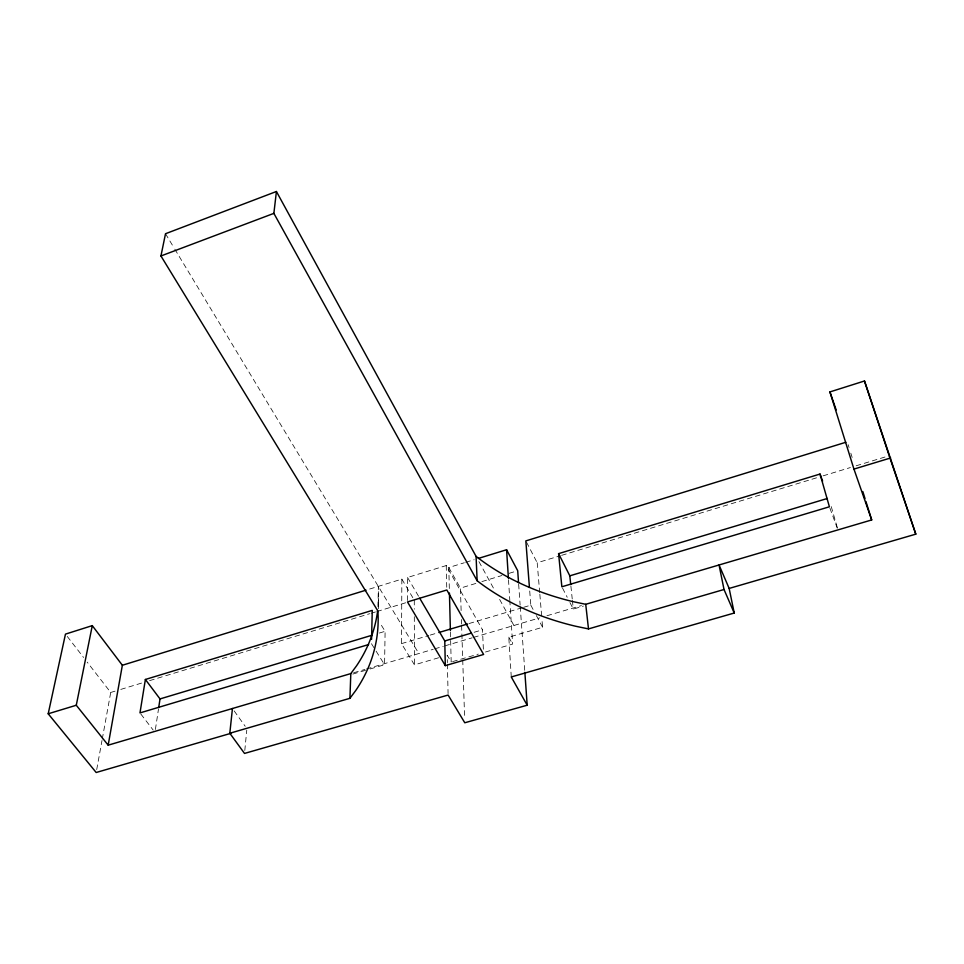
<?xml version="1.0" encoding="UTF-8"?>
<svg xmlns="http://www.w3.org/2000/svg" width="964" height="964" viewBox="0 0 964 964"><rect width="100%" height="100%" fill="white"/><g stroke="black" fill="none" stroke-linecap="round" stroke-linejoin="round"><path stroke-width="0.72" stroke-dasharray="4.82 3.62" d="M407.495 600.5L407.543 577.484L446.236 565.555L482.494 629.805L483.41 650.11M438.656 657.761L414.448 664.859L401.518 643.627L401.855 579.111L367.465 589.715M370.14 668.968L384.576 664.714L385.106 631.312L379.816 622.696M377.948 606.633L378.37 586.474A241.217 171.749 8.5 0 1 378.021 607.561M378.406 608.682L378.611 598.584M244.796 750.51L246.772 730.122M155.397 729.495L158.482 709.106M96.713 769.585L102.003 740.485M102.268 739.026L110.715 692.465L87.182 662.123M449.32 588.534L448.79 567.531L464.299 562.759M465.708 562.325L474.155 559.723M110.715 692.465L115.029 691.152M120.789 689.405L143.805 682.404M149.565 680.656L369.67 613.719M371.116 613.285L375.43 611.971M376.864 611.525L405.639 602.777M539.707 592.776L537.201 562.771L560.192 555.782M561.626 555.348L821.665 476.276M823.111 475.842L850.405 467.54M856.153 465.793L889.194 455.743M461.129 610.561L460.394 588.124L476.156 583.341M481.892 581.593L501.943 575.508M509.113 573.327L516.27 571.158M379.37 633.035L385.106 631.312M401.518 643.627L428.811 635.505M430.245 635.083L437.427 632.95M469.034 623.539L522.187 607.73M523.621 607.308L530.803 605.163L529.658 590.221M474.107 632.288L482.494 629.805M353.655 672.764L364.982 669.414M366.404 669.004L433.234 649.29M434.68 648.856L443.32 646.314M444.766 645.892L472.131 637.819M473.577 637.385L539.768 617.864M546.95 615.743L581.425 605.573M352.8 674.077L368.694 669.39M569.929 602.524L573.291 609.079L583.377 606.103M511.269 676.957L508.799 637.18L542.599 627.275L541.84 618.273M452.622 661.605L478.337 654.098M485.47 652.013L512.619 644.085L509.932 602.151M67.275 636.457L83.567 657.46M140.852 714.059L153.204 730.11M234.144 710.89L245.218 726.29M371.453 643.699L375.321 649.881M376.093 651.122L384.576 664.714M165.507 233.734L174.05 247.893M174.821 249.182L418.834 653.532M401.855 579.111L412.809 597.68M407.543 577.484L418.942 596.921M448.79 567.531L460.394 588.124M508.799 637.18L512.619 644.085M478.927 561.578L494.628 590.269M499.629 599.403L513.908 625.491M530.803 605.163L533.586 610.369M536.358 615.574L542.599 627.275M526.513 542.178L537.201 562.771M562.518 588.088L567.23 597.27M829.908 508.136L837.294 528.272M848.163 444.669L849.043 447.501M850.826 453.188L852.152 457.442M831.269 506.63L837.451 528.091M570.881 585.943L572.23 598.957M572.387 600.403L573.291 609.079M539.84 594.27L541.72 616.767M518.656 584.172L520.126 605.091M520.235 606.585L524.765 670.848M508.498 579.701L509.836 600.656M461.419 619.539L461.563 624.033M461.611 625.528L462.684 658.436M462.732 659.942L464.636 718.288M450.429 632.023L451.188 662.015L447.2 655.255L447.368 662.63M446.236 565.555L446.778 588.546M447.404 664.1L448.079 693.586M414.279 600.162L414.303 609.188M414.315 616.707L414.448 664.859"/><path stroke-width="1.45" d="M371.562 639.361L372.261 610.393L145.383 679.475L139.973 712.914L368.585 644.567M524.862 672.342L527.188 705.214L464.781 722.771L448.115 695.056L244.519 753.426L229.806 733.255L349.92 698.31L350.812 673.595L356.572 665.787A241.217 171.749 8.5 0 0 377.683 610.525M229.806 733.255L232.445 708.516M527.188 705.214L511.269 676.957L734.231 613.032L724.024 589.498L588.498 628.914L575.749 626.263A270.137 204.946 -10 0 1 477.144 580.762L273.872 213.369L276.415 191.499L165.507 233.734L160.94 255.966L377.864 610.959A245.061 172.339 8.3 0 1 355.752 690.489L349.92 698.31M158.698 707.648L160.024 698.924L145.383 679.475M350.812 673.595L108.173 745.172L122.356 665.256L92.279 625.624L65.468 634.119L48.2 713.782L96.183 772.501L231.119 733.255M108.173 745.172L76.276 705.25L92.279 625.624M160.94 255.966L273.872 213.369M276.415 191.499L476.071 556.361A265.51 203.633 -10.2 0 0 573.17 601.669L585.726 604.308L871.697 519.945L853.947 469.094L829.92 391.926L864.479 380.985L915.8 534.152L729.158 588.426L719.048 564.976L724.024 589.498M122.356 665.256L366.031 590.149M845.838 442.271L525.838 540.9L529.417 587.233M478.385 558.421L506.582 549.745L517.704 570.712L518.548 582.678M820.027 474.047L829.414 506.787L561.855 586.787L558.59 553.649L820.027 474.047L822.605 481.108M48.2 713.782L76.276 705.25M853.947 469.094L890.64 457.96M160.024 698.924L372.2 635.192M570.724 584.509L569.82 575.833L827.365 498.472M438.861 632.517L467.6 623.973M445.308 665.642L407.495 601.946L446.814 589.992L483.615 654.46L445.308 665.642L444.778 640.964L471.312 633.119M419.702 598.21L444.778 640.964M558.59 553.649L569.82 575.833M829.92 391.926L836.186 409.953M889.194 455.743L915.8 534.152M864.479 380.985L888.736 454.333M862.816 491.544L865.033 498.641M865.925 501.485L871.697 519.945M729.158 588.426L734.231 613.032M585.726 604.308L588.498 628.914M506.582 549.745L508.402 578.195M476.071 556.361L477.144 580.762M449.441 593.029L450.393 630.528"/></g></svg>
